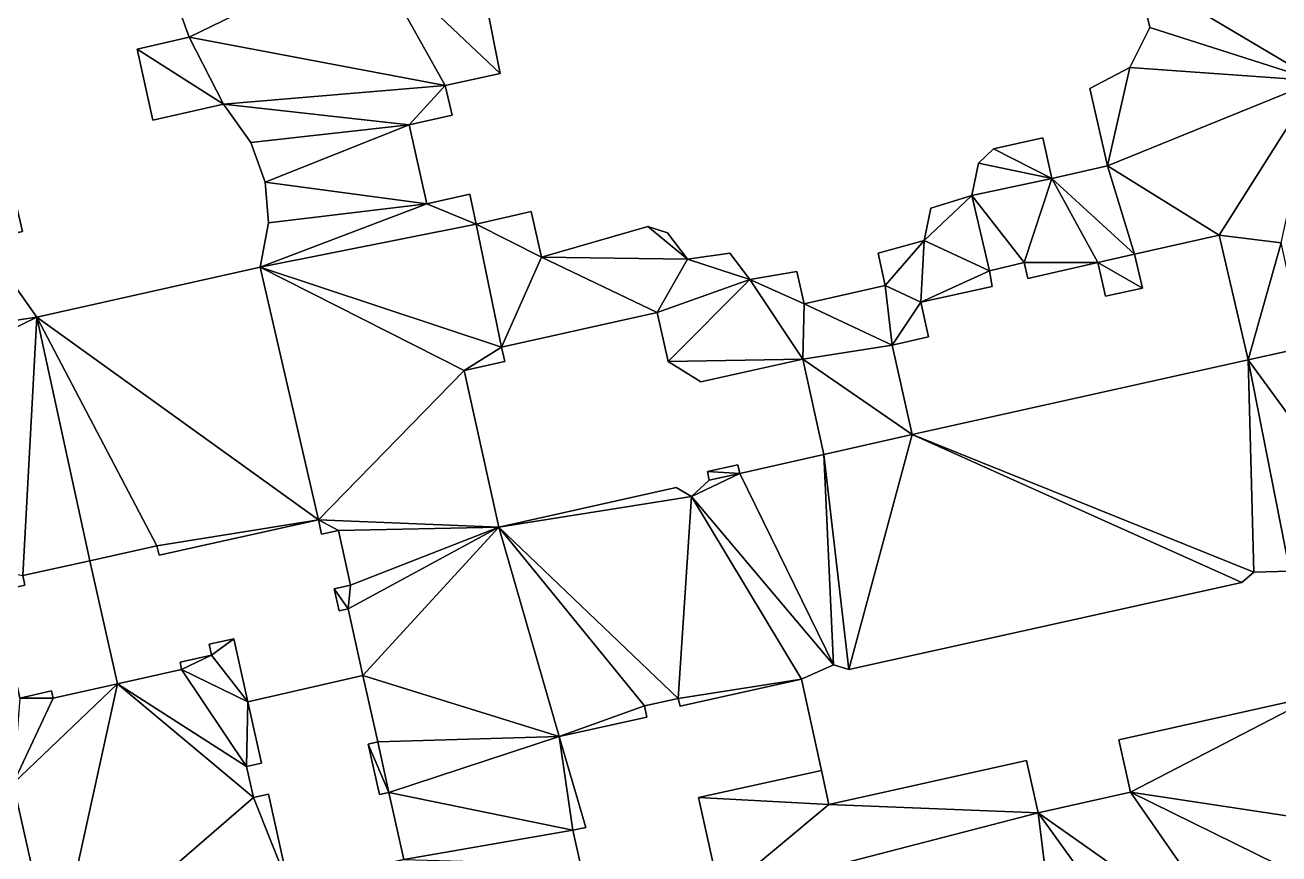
# Model space of a CAD drawing. Header units: metres. Extents: x -294 to 341, y -206 to 204.
# Drawn here: x 54.9 to 171, y -64 to 12.7 of the extents above; entities that cross this region are included whole.
import ezdxf

# ---------------------------------------------------------------- set-up
doc = ezdxf.new("R2010")
doc.units = ezdxf.units.M

msp = doc.modelspace()

# ---------------------------------------------------------------- linework, layer by layer
at = {"layer": '363100012079617'}
for points in [[(77.11, -1.81, 8.1), (75.81, 1.84, 8.1), (73.28, 5.39, 8.1), (66.72, 3.91, 8.1), (65.27, 10.5, 8.1), (70.08, 11.59, 8.1), (68.68, 15.56, 8.1), (66.18, 18.95, 8.1), (45.46, 14.3, 8.1), (45.06, 13.06, 8.1), (44.82, 7.49, 8.1), (47, 1.63, 8.1), (48.84, -0.74, 8.1), (53.12, 0.21, 8.1), (54.66, -6.39, 8.1), (52.15, -6.95, 8.1), (53.56, -10.86, 8.1), (55.99, -14.31, 8.1), (76.66, -9.69, 8.1), (77.43, -5.58, 8.1), (77.11, -1.81, 8.1)], [(65.27, 10.5, 0), (66.72, 3.91, 0), (73.28, 5.39, 0), (75.81, 1.84, 0), (77.11, -1.81, 0), (77.43, -5.58, 0), (76.66, -9.69, 0), (55.99, -14.31, 0), (53.56, -10.86, 0), (52.15, -6.95, 0), (54.66, -6.39, 0), (53.12, 0.21, 0), (48.84, -0.74, 0), (47, 1.63, 0), (44.82, 7.49, 0), (45.06, 13.06, 0), (45.46, 14.3, 0), (66.18, 18.95, 0), (68.68, 15.56, 0), (70.08, 11.59, 0), (65.27, 10.5, 0)], [(68.68, 15.56, 0), (68.68, 15.56, 8.1), (70.08, 11.59, 8.1), (70.08, 11.59, 0), (68.68, 15.56, 0)], [(70.08, 11.59, 0), (70.08, 11.59, 8.1), (65.27, 10.5, 8.1), (65.27, 10.5, 0), (70.08, 11.59, 0)], [(65.27, 10.5, 0), (65.27, 10.5, 8.1), (66.72, 3.91, 8.1), (66.72, 3.91, 0), (65.27, 10.5, 0)], [(66.72, 3.91, 0), (66.72, 3.91, 8.1), (73.28, 5.39, 8.1), (73.28, 5.39, 0), (66.72, 3.91, 0)], [(73.28, 5.39, 0), (73.28, 5.39, 8.1), (75.81, 1.84, 8.1), (75.81, 1.84, 0), (73.28, 5.39, 0)], [(75.81, 1.84, 0), (75.81, 1.84, 8.1), (77.11, -1.81, 8.1), (77.11, -1.81, 0), (75.81, 1.84, 0)], [(77.11, -1.81, 0), (77.11, -1.81, 8.1), (77.43, -5.58, 8.1), (77.43, -5.58, 0), (77.11, -1.81, 0)], [(77.43, -5.58, 0), (77.43, -5.58, 8.1), (76.66, -9.69, 8.1), (76.66, -9.69, 0), (77.43, -5.58, 0)], [(76.66, -9.69, 0), (76.66, -9.69, 8.1), (55.99, -14.31, 8.1), (55.99, -14.31, 0), (76.66, -9.69, 0)], [(55.99, -14.31, 0), (55.99, -14.31, 8.1), (53.56, -10.86, 8.1), (53.56, -10.86, 0), (55.99, -14.31, 0)]]:
    msp.add_polyline3d(points, dxfattribs=at)
at = {"layer": '363100012079930'}
for points in [[(88.58, -58.31, 11.41), (87.7, -58.51, 11.41), (86.66, -53.83, 11.41), (87.54, -53.63, 11.41), (86.18, -47.48, 11.41), (75.52, -49.92, 11.41), (76.79, -55.6, 11.41), (75.41, -55.91, 11.41), (76.05, -58.79, 11.41), (77.42, -58.48, 11.41), (79.32, -66.99, 11.41), (89.96, -64.53, 11.41), (88.58, -58.31, 11.41)], [(87.54, -53.63, 0), (86.66, -53.83, 0), (87.7, -58.51, 0), (88.58, -58.31, 0), (89.96, -64.53, 0), (79.32, -66.99, 0), (77.42, -58.48, 0), (76.05, -58.79, 0), (75.41, -55.91, 0), (76.79, -55.6, 0), (75.52, -49.92, 0), (86.18, -47.48, 0), (87.54, -53.63, 0)], [(86.18, -47.48, 0), (86.18, -47.48, 11.41), (87.54, -53.63, 11.41), (87.54, -53.63, 0), (86.18, -47.48, 0)], [(76.79, -55.6, 0), (76.79, -55.6, 11.41), (75.52, -49.92, 11.41), (75.52, -49.92, 0), (76.79, -55.6, 0)], [(87.54, -53.63, 0), (87.54, -53.63, 11.41), (86.66, -53.83, 11.41), (86.66, -53.83, 0), (87.54, -53.63, 0)], [(86.66, -53.83, 0), (86.66, -53.83, 11.41), (87.7, -58.51, 11.41), (87.7, -58.51, 0), (86.66, -53.83, 0)], [(75.41, -55.91, 0), (75.41, -55.91, 11.41), (76.79, -55.6, 11.41), (76.79, -55.6, 0), (75.41, -55.91, 0)], [(76.05, -58.79, 0), (76.05, -58.79, 11.41), (75.41, -55.91, 11.41), (75.41, -55.91, 0), (76.05, -58.79, 0)], [(77.42, -58.48, 0), (77.42, -58.48, 11.41), (76.05, -58.79, 11.41), (76.05, -58.79, 0), (77.42, -58.48, 0)], [(79.32, -66.99, 0), (79.32, -66.99, 11.41), (77.42, -58.48, 11.41), (77.42, -58.48, 0), (79.32, -66.99, 0)], [(87.7, -58.51, 0), (87.7, -58.51, 11.41), (88.58, -58.31, 11.41), (88.58, -58.31, 0), (87.7, -58.51, 0)], [(88.58, -58.31, 0), (88.58, -58.31, 11.41), (89.96, -64.53, 11.41), (89.96, -64.53, 0), (88.58, -58.31, 0)]]:
    msp.add_polyline3d(points, dxfattribs=at)
at = {"layer": '363100012086215'}
for points in [[(54.69, -38.24, 13), (54.88, -39.12, 13), (40.14, -42.42, 13), (40.93, -45.97, 13), (39.38, -46.43, 13), (40.53, -51.5, 13), (42.09, -51.15, 13), (42.6, -53.49, 13), (41.73, -53.69, 13), (43.12, -59.89, 13), (53.81, -57.49, 13), (51.92, -49.06, 13), (54.2, -48.55, 13), (54.42, -49.57, 13), (57.35, -48.91, 13), (57.5, -49.59, 13), (63.44, -48.26, 13), (60.9, -36.86, 13), (54.69, -38.24, 13)], [(60.9, -36.86, 0), (63.44, -48.26, 0), (57.5, -49.59, 0), (57.35, -48.91, 0), (54.42, -49.57, 0), (54.2, -48.55, 0), (51.92, -49.06, 0), (53.81, -57.49, 0), (43.12, -59.89, 0), (41.73, -53.69, 0), (42.6, -53.49, 0), (42.09, -51.15, 0), (40.53, -51.5, 0), (39.38, -46.43, 0), (40.93, -45.97, 0), (40.14, -42.42, 0), (54.88, -39.12, 0), (54.69, -38.24, 0), (60.9, -36.86, 0)], [(60.9, -36.86, 0), (54.69, -38.24, 0), (54.69, -38.24, 13), (60.9, -36.86, 13), (60.9, -36.86, 0)], [(60.9, -36.86, 12.99), (60.9, -36.86, 13), (63.44, -48.26, 13), (63.44, -48.26, 12.99), (60.9, -36.86, 12.99)], [(63.44, -48.26, 0), (63.44, -48.26, 13), (57.5, -49.59, 13), (57.5, -49.59, 0), (63.44, -48.26, 0)], [(57.35, -48.91, 0), (57.35, -48.91, 13), (54.42, -49.57, 13), (54.42, -49.57, 0), (57.35, -48.91, 0)], [(57.5, -49.59, 0), (57.5, -49.59, 13), (57.35, -48.91, 13), (57.35, -48.91, 0), (57.5, -49.59, 0)]]:
    msp.add_polyline3d(points, dxfattribs=at)
at = {"layer": '363100012102528'}
for points in [[(147.39, -9.25, 10.34), (144.18, -10.03, 10.34), (144.42, -11.49, 10.34), (137.82, -12.93, 10.34), (138.54, -16.14, 10.34), (135.18, -16.92, 10.34), (137.03, -25.17, 10.34), (168.12, -18.27, 10.34), (165.45, -6.74, 10.34), (157.6, -8.49, 10.34), (158.34, -11.64, 10.34), (154.93, -12.37, 10.34), (154.21, -9.25, 10.34), (147.73, -10.74, 10.34), (147.39, -9.25, 10.34)], [(154.93, -12.37, 0), (158.34, -11.64, 0), (157.6, -8.49, 0), (165.45, -6.74, 0), (168.12, -18.27, 0), (137.03, -25.17, 0), (135.18, -16.92, 0), (138.54, -16.14, 0), (137.82, -12.93, 0), (144.42, -11.49, 0), (144.18, -10.03, 0), (147.39, -9.25, 0), (147.73, -10.74, 0), (154.21, -9.25, 0), (154.93, -12.37, 0)], [(157.6, -8.49, 0), (157.6, -8.49, 10.34), (165.45, -6.74, 10.34), (165.45, -6.74, 0), (157.6, -8.49, 0)], [(165.45, -6.74, 0), (165.45, -6.74, 10.34), (168.12, -18.27, 10.34), (168.12, -18.27, 0), (165.45, -6.74, 0)], [(144.18, -10.03, 0), (144.18, -10.03, 10.34), (147.39, -9.25, 10.34), (147.39, -9.25, 0), (144.18, -10.03, 0)], [(147.39, -9.25, 0), (147.39, -9.25, 10.34), (147.73, -10.74, 10.34), (147.73, -10.74, 0), (147.39, -9.25, 0)], [(147.73, -10.74, 0), (147.73, -10.74, 10.34), (154.21, -9.25, 10.34), (154.21, -9.25, 0), (147.73, -10.74, 0)], [(154.21, -9.25, 0), (154.21, -9.25, 10.34), (154.93, -12.37, 10.34), (154.93, -12.37, 0), (154.21, -9.25, 0)], [(158.34, -11.64, 0), (158.34, -11.64, 10.34), (157.6, -8.49, 10.34), (157.6, -8.49, 0), (158.34, -11.64, 0)], [(144.42, -11.49, 0), (144.42, -11.49, 10.34), (144.18, -10.03, 10.34), (144.18, -10.03, 0), (144.42, -11.49, 0)], [(137.82, -12.93, 0), (137.82, -12.93, 10.34), (144.42, -11.49, 10.34), (144.42, -11.49, 0), (137.82, -12.93, 0)], [(154.93, -12.37, 0), (154.93, -12.37, 10.34), (158.34, -11.64, 10.34), (158.34, -11.64, 0), (154.93, -12.37, 0)], [(138.54, -16.14, 0), (138.54, -16.14, 10.34), (137.82, -12.93, 10.34), (137.82, -12.93, 0), (138.54, -16.14, 0)], [(135.18, -16.92, 0), (135.18, -16.92, 10.34), (138.54, -16.14, 10.34), (138.54, -16.14, 0), (135.18, -16.92, 0)], [(137.03, -25.17, 0), (137.03, -25.17, 10.34), (135.18, -16.92, 10.34), (135.18, -16.92, 0), (137.03, -25.17, 0)], [(168.12, -18.27, 0), (168.12, -18.27, 10.34), (137.03, -25.17, 10.34), (137.03, -25.17, 0), (168.12, -18.27, 0)]]:
    msp.add_polyline3d(points, dxfattribs=at)
at = {"layer": '363100012107394'}
for points in [[(75.52, -49.92, 12.99), (86.18, -47.48, 12.99), (84.81, -41.33, 12.99), (83.96, -41.51, 12.99), (83.5, -39.46, 12.99), (85.03, -39.13, 12.99), (83.9, -34.05, 12.99), (82.35, -34.39, 12.99), (82.06, -33.07, 12.99), (67.32, -36.35, 12.99), (67.1, -35.48, 12.99), (60.9, -36.86, 12.99), (63.44, -48.26, 12.99), (69.39, -46.94, 12.99), (69.24, -46.26, 12.99), (72.17, -45.61, 12.99), (71.94, -44.59, 12.99), (74.22, -44.09, 12.99), (75.52, -49.92, 12.99)], [(86.18, -47.48, 0), (75.52, -49.92, 0), (74.22, -44.09, 0), (71.94, -44.59, 0), (72.17, -45.61, 0), (69.24, -46.26, 0), (69.39, -46.94, 0), (63.44, -48.26, 0), (60.9, -36.86, 0), (67.1, -35.48, 0), (67.32, -36.35, 0), (82.06, -33.07, 0), (82.35, -34.39, 0), (83.9, -34.05, 0), (85.03, -39.13, 0), (83.5, -39.46, 0), (83.96, -41.51, 0), (84.81, -41.33, 0), (86.18, -47.48, 0)], [(67.32, -36.35, 0), (67.32, -36.35, 12.99), (82.06, -33.07, 12.99), (82.06, -33.07, 0), (67.32, -36.35, 0)], [(82.06, -33.07, 0), (82.06, -33.07, 12.99), (82.35, -34.39, 12.99), (82.35, -34.39, 0), (82.06, -33.07, 0)], [(82.35, -34.39, 0), (82.35, -34.39, 12.99), (83.9, -34.05, 12.99), (83.9, -34.05, 0), (82.35, -34.39, 0)], [(83.9, -34.05, 0), (83.9, -34.05, 12.99), (85.03, -39.13, 12.99), (85.03, -39.13, 0), (83.9, -34.05, 0)], [(60.9, -36.86, 0), (60.9, -36.86, 12.99), (67.1, -35.48, 12.99), (67.1, -35.48, 0), (60.9, -36.86, 0)], [(67.1, -35.48, 0), (67.1, -35.48, 12.99), (67.32, -36.35, 12.99), (67.32, -36.35, 0), (67.1, -35.48, 0)], [(85.03, -39.13, 0), (85.03, -39.13, 12.99), (83.5, -39.46, 12.99), (83.5, -39.46, 0), (85.03, -39.13, 0)], [(83.5, -39.46, 0), (83.5, -39.46, 12.99), (83.96, -41.51, 12.99), (83.96, -41.51, 0), (83.5, -39.46, 0)], [(83.96, -41.51, 0), (83.96, -41.51, 12.99), (84.81, -41.33, 12.99), (84.81, -41.33, 0), (83.96, -41.51, 0)], [(84.81, -41.33, 12.99), (86.18, -47.48, 12.99), (86.18, -47.48, 0), (84.81, -41.33, 0), (84.81, -41.33, 12.99)], [(74.22, -44.09, 0), (74.22, -44.09, 12.99), (71.94, -44.59, 12.99), (71.94, -44.59, 0), (74.22, -44.09, 0)], [(75.52, -49.92, 0), (75.52, -49.92, 12.99), (74.22, -44.09, 12.99), (74.22, -44.09, 0), (75.52, -49.92, 0)], [(71.94, -44.59, 0), (71.94, -44.59, 12.99), (72.17, -45.61, 12.99), (72.17, -45.61, 0), (71.94, -44.59, 0)], [(72.17, -45.61, 0), (72.17, -45.61, 12.99), (69.24, -46.26, 12.99), (69.24, -46.26, 0), (72.17, -45.61, 0)], [(69.24, -46.26, 0), (69.24, -46.26, 12.99), (69.39, -46.94, 12.99), (69.39, -46.94, 0), (69.24, -46.26, 0)], [(69.39, -46.94, 0), (69.39, -46.94, 12.99), (63.44, -48.26, 12.99), (63.44, -48.26, 0), (69.39, -46.94, 0)], [(86.18, -47.48, 11.41), (86.18, -47.48, 12.99), (75.52, -49.92, 12.99), (75.52, -49.92, 11.41), (86.18, -47.48, 11.41)]]:
    msp.add_polyline3d(points, dxfattribs=at)
at = {"layer": '363100012110237'}
for points in [[(106.19, -67.54, 14.81), (106.85, -70.53, 14.81), (119.25, -67.82, 14.81), (117.24, -58.79, 14.81), (128.63, -56.27, 14.81), (126.77, -47.84, 14.81), (115.53, -50.33, 14.81), (115.37, -49.61, 14.81), (112.24, -50.3, 14.81), (112.47, -51.33, 14.81), (104.35, -53.13, 14.81), (106.8, -61.54, 14.81), (105.62, -61.8, 14.81), (106.33, -64.98, 14.81), (107.44, -64.74, 14.81), (107.97, -67.15, 14.81), (106.19, -67.54, 14.81)], [(105.62, -61.8, 0), (106.8, -61.54, 0), (104.35, -53.13, 0), (112.47, -51.33, 0), (112.24, -50.3, 0), (115.37, -49.61, 0), (115.53, -50.33, 0), (126.77, -47.84, 0), (128.63, -56.27, 0), (117.24, -58.79, 0), (119.25, -67.82, 0), (106.85, -70.53, 0), (106.19, -67.54, 0), (107.97, -67.15, 0), (107.44, -64.74, 0), (106.33, -64.98, 0), (105.62, -61.8, 0)], [(126.77, -47.84, 0), (115.53, -50.33, 0), (115.53, -50.33, 14.81), (126.77, -47.84, 14.81), (126.77, -47.84, 0)], [(126.77, -47.84, 12.82), (126.77, -47.84, 14.81), (128.63, -56.27, 14.81), (128.63, -56.27, 12.82), (126.77, -47.84, 12.82)], [(112.24, -50.3, 0), (112.24, -50.3, 14.81), (115.37, -49.61, 14.81), (115.37, -49.61, 0), (112.24, -50.3, 0)], [(115.37, -49.61, 0), (115.37, -49.61, 14.81), (115.53, -50.33, 14.81), (115.53, -50.33, 0), (115.37, -49.61, 0)], [(112.47, -51.33, 0), (112.47, -51.33, 14.81), (112.24, -50.3, 14.81), (112.24, -50.3, 0), (112.47, -51.33, 0)], [(104.35, -53.13, 0), (104.35, -53.13, 14.81), (112.47, -51.33, 14.81), (112.47, -51.33, 0), (104.35, -53.13, 0)], [(106.8, -61.54, 0), (106.8, -61.54, 14.81), (104.35, -53.13, 14.81), (104.35, -53.13, 0), (106.8, -61.54, 0)], [(128.63, -56.27, 14.81), (117.24, -58.79, 14.81), (117.24, -58.79, 0), (128.63, -56.27, 0), (128.63, -56.27, 14.81)], [(119.25, -67.82, 0), (117.24, -58.79, 0), (117.24, -58.79, 14.81), (119.25, -67.82, 14.81), (119.25, -67.82, 0)], [(105.62, -61.8, 0), (105.62, -61.8, 14.81), (106.8, -61.54, 14.81), (106.8, -61.54, 0), (105.62, -61.8, 0)], [(106.33, -64.98, 0), (106.33, -64.98, 14.81), (105.62, -61.8, 14.81), (105.62, -61.8, 0), (106.33, -64.98, 0)]]:
    msp.add_polyline3d(points, dxfattribs=at)
at = {"layer": '363100012120691'}
for points in [[(46.97, -77.1, 11.38), (57.66, -74.7, 11.38), (53.81, -57.49, 11.38), (43.12, -59.89, 11.38), (46.97, -77.1, 11.38)], [(46.97, -77.1, 0), (43.12, -59.89, 0), (53.81, -57.49, 0), (57.66, -74.7, 0), (46.97, -77.1, 0)], [(53.81, -57.49, 11.38), (57.66, -74.7, 11.38), (57.66, -74.7, 0), (53.81, -57.49, 0), (53.81, -57.49, 11.38)]]:
    msp.add_polyline3d(points, dxfattribs=at)
at = {"layer": '363100012132769'}
for points in [[(99, -17.08, 6.99), (99.3, -18.42, 6.99), (95.54, -19.26, 6.99), (98.76, -33.75, 6.99), (115.16, -30.09, 6.99), (116.6, -30.92, 6.99), (118.24, -29.4, 6.99), (118.06, -28.6, 6.99), (120.87, -27.98, 6.99), (121.05, -28.78, 6.99), (128.85, -27.03, 6.99), (126.89, -18.19, 6.99), (117.45, -20.3, 6.99), (114.43, -18.41, 6.99), (113.42, -13.87, 6.99), (99, -17.08, 6.99)], [(99, -17.08, 0), (113.42, -13.87, 0), (114.43, -18.41, 0), (117.45, -20.3, 0), (126.89, -18.19, 0), (128.85, -27.03, 0), (121.05, -28.78, 0), (120.87, -27.98, 0), (118.06, -28.6, 0), (118.24, -29.4, 0), (116.6, -30.92, 0), (115.16, -30.09, 0), (98.76, -33.75, 0), (95.54, -19.26, 0), (99.3, -18.42, 0), (99, -17.08, 0)], [(99, -17.08, 0), (99, -17.08, 6.99), (113.42, -13.87, 6.99), (113.42, -13.87, 0), (99, -17.08, 0)], [(113.42, -13.87, 0), (113.42, -13.87, 6.99), (114.43, -18.41, 6.99), (114.43, -18.41, 0), (113.42, -13.87, 0)], [(99.3, -18.42, 0), (99.3, -18.42, 6.99), (99, -17.08, 6.99), (99, -17.08, 0), (99.3, -18.42, 0)], [(95.54, -19.26, 0), (95.54, -19.26, 6.99), (99.3, -18.42, 6.99), (99.3, -18.42, 0), (95.54, -19.26, 0)], [(114.43, -18.41, 0), (114.43, -18.41, 6.99), (117.45, -20.3, 6.99), (117.45, -20.3, 0), (114.43, -18.41, 0)], [(117.45, -20.3, 0), (117.45, -20.3, 6.99), (126.89, -18.19, 6.99), (126.89, -18.19, 0), (117.45, -20.3, 0)], [(126.89, -18.19, 0), (126.89, -18.19, 6.99), (128.85, -27.03, 6.99), (128.85, -27.03, 0), (126.89, -18.19, 0)], [(98.76, -33.75, 0), (98.76, -33.75, 6.99), (95.54, -19.26, 6.99), (95.54, -19.26, 0), (98.76, -33.75, 0)], [(128.85, -27.03, 0), (128.85, -27.03, 6.99), (121.05, -28.78, 6.99), (121.05, -28.78, 0), (128.85, -27.03, 0)], [(120.87, -27.98, 0), (120.87, -27.98, 6.99), (118.06, -28.6, 6.99), (118.06, -28.6, 0), (120.87, -27.98, 0)], [(118.06, -28.6, 0), (118.06, -28.6, 6.99), (118.24, -29.4, 6.99), (118.24, -29.4, 0), (118.06, -28.6, 0)], [(121.05, -28.78, 0), (121.05, -28.78, 6.99), (120.87, -27.98, 6.99), (120.87, -27.98, 0), (121.05, -28.78, 0)], [(115.16, -30.09, 0), (115.16, -30.09, 6.99), (98.76, -33.75, 6.99), (98.76, -33.75, 0), (115.16, -30.09, 0)], [(116.6, -30.92, 0), (116.6, -30.92, 6.99), (115.16, -30.09, 6.99), (115.16, -30.09, 0), (116.6, -30.92, 0)], [(118.24, -29.4, 0), (118.24, -29.4, 6.99), (116.6, -30.92, 6.99), (116.6, -30.92, 0), (118.24, -29.4, 0)]]:
    msp.add_polyline3d(points, dxfattribs=at)
at = {"layer": '363100012136492'}
for points in [[(133.86, -8.4, 0), (134.53, -11.39, 0), (127.02, -13.07, 0), (126.35, -10.09, 0), (121.99, -10.84, 0), (120.15, -8.4, 0), (116.22, -8.95, 0), (114.37, -6.51, 0), (112.56, -5.92, 0), (102.7, -8.75, 0), (101.76, -4.54, 0), (96.66, -5.72, 0), (96.07, -2.94, 0), (92.08, -3.84, 0), (90.44, 3.48, 0), (94.43, 4.37, 0), (93.78, 7.14, 0), (98.89, 8.25, 0), (96.29, 21.28, 0)], [(96.29, 21.28, 14.58), (98.89, 8.25, 14.58), (93.78, 7.14, 14.58), (94.43, 4.37, 14.58), (90.44, 3.48, 14.58), (92.08, -3.84, 14.58), (96.07, -2.94, 14.58), (96.66, -5.72, 14.58), (101.76, -4.54, 14.58), (102.7, -8.75, 14.58), (112.56, -5.92, 14.58), (114.37, -6.51, 14.58), (116.22, -8.95, 14.58), (120.15, -8.4, 14.58), (121.99, -10.84, 14.58), (126.35, -10.09, 14.58), (127.02, -13.07, 14.58), (134.53, -11.39, 14.58), (133.86, -8.4, 14.58), (138.12, -7.22, 14.58), (138.74, -4.23, 14.58), (142.54, -3.05, 14.58), (143.16, -0.05, 14.58), (144.55, 1.26, 14.58), (149.11, 2.28, 14.58), (149.95, -1.47, 14.58), (155.09, -0.32, 14.58), (153.48, 6.86, 14.58), (157.18, 8.8, 14.58), (159.03, 12.5, 14.58), (157.88, 17.42, 14.58)], [(98.89, 8.25, 0), (98.89, 8.25, 14.58), (96.29, 21.28, 14.58), (96.29, 21.28, 0), (98.89, 8.25, 0)], [(157.88, 17.42, 0), (159.03, 12.5, 0), (157.18, 8.8, 0), (153.48, 6.86, 0), (155.09, -0.32, 0), (149.95, -1.47, 0), (149.11, 2.28, 0), (144.55, 1.26, 0), (143.16, -0.05, 0), (142.54, -3.05, 0), (138.74, -4.23, 0), (138.12, -7.22, 0), (133.86, -8.4, 0)], [(157.88, 17.42, 0), (157.88, 17.42, 14.58), (159.03, 12.5, 14.58), (159.03, 12.5, 0), (157.88, 17.42, 0)], [(159.03, 12.5, 0), (159.03, 12.5, 14.58), (157.18, 8.8, 14.58), (157.18, 8.8, 0), (159.03, 12.5, 0)], [(93.78, 7.14, 0), (93.78, 7.14, 14.58), (98.89, 8.25, 14.58), (98.89, 8.25, 0), (93.78, 7.14, 0)], [(157.18, 8.8, 0), (157.18, 8.8, 14.58), (153.48, 6.86, 14.58), (153.48, 6.86, 0), (157.18, 8.8, 0)], [(94.43, 4.37, 0), (94.43, 4.37, 14.58), (93.78, 7.14, 14.58), (93.78, 7.14, 0), (94.43, 4.37, 0)], [(153.48, 6.86, 0), (153.48, 6.86, 14.58), (155.09, -0.32, 14.58), (155.09, -0.32, 0), (153.48, 6.86, 0)], [(90.44, 3.48, 0), (90.44, 3.48, 14.58), (94.43, 4.37, 14.58), (94.43, 4.37, 0), (90.44, 3.48, 0)], [(92.08, -3.84, 0), (92.08, -3.84, 14.58), (90.44, 3.48, 14.58), (90.44, 3.48, 0), (92.08, -3.84, 0)], [(144.55, 1.26, 0), (144.55, 1.26, 14.58), (143.16, -0.05, 14.58), (143.16, -0.05, 0), (144.55, 1.26, 0)], [(149.11, 2.28, 0), (149.11, 2.28, 14.58), (144.55, 1.26, 14.58), (144.55, 1.26, 0), (149.11, 2.28, 0)], [(149.95, -1.47, 0), (149.95, -1.47, 14.58), (149.11, 2.28, 14.58), (149.11, 2.28, 0), (149.95, -1.47, 0)], [(143.16, -0.05, 0), (143.16, -0.05, 14.58), (142.54, -3.05, 14.58), (142.54, -3.05, 0), (143.16, -0.05, 0)], [(155.09, -0.32, 0), (155.09, -0.32, 14.58), (149.95, -1.47, 14.58), (149.95, -1.47, 0), (155.09, -0.32, 0)], [(96.07, -2.94, 0), (96.07, -2.94, 14.58), (92.08, -3.84, 14.58), (92.08, -3.84, 0), (96.07, -2.94, 0)], [(96.66, -5.72, 0), (96.66, -5.72, 14.58), (96.07, -2.94, 14.58), (96.07, -2.94, 0), (96.66, -5.72, 0)], [(142.54, -3.05, 0), (142.54, -3.05, 14.58), (138.74, -4.23, 14.58), (138.74, -4.23, 0), (142.54, -3.05, 0)], [(101.76, -4.54, 0), (101.76, -4.54, 14.58), (96.66, -5.72, 14.58), (96.66, -5.72, 0), (101.76, -4.54, 0)], [(102.7, -8.75, 0), (102.7, -8.75, 14.58), (101.76, -4.54, 14.58), (101.76, -4.54, 0), (102.7, -8.75, 0)], [(138.74, -4.23, 0), (138.74, -4.23, 14.58), (138.12, -7.22, 14.58), (138.12, -7.22, 0), (138.74, -4.23, 0)], [(112.56, -5.92, 0), (112.56, -5.92, 14.58), (102.7, -8.75, 14.58), (102.7, -8.75, 0), (112.56, -5.92, 0)], [(114.37, -6.51, 0), (114.37, -6.51, 14.58), (112.56, -5.92, 14.58), (112.56, -5.92, 0), (114.37, -6.51, 0)], [(116.22, -8.95, 0), (116.22, -8.95, 14.58), (114.37, -6.51, 14.58), (114.37, -6.51, 0), (116.22, -8.95, 0)], [(138.12, -7.22, 0), (138.12, -7.22, 14.58), (133.86, -8.4, 14.58), (133.86, -8.4, 0), (138.12, -7.22, 0)], [(120.15, -8.4, 0), (120.15, -8.4, 14.58), (116.22, -8.95, 14.58), (116.22, -8.95, 0), (120.15, -8.4, 0)], [(121.99, -10.84, 0), (121.99, -10.84, 14.58), (120.15, -8.4, 14.58), (120.15, -8.4, 0), (121.99, -10.84, 0)], [(133.86, -8.4, 0), (133.86, -8.4, 14.58), (134.53, -11.39, 14.58), (134.53, -11.39, 0), (133.86, -8.4, 0)], [(126.35, -10.09, 0), (126.35, -10.09, 14.58), (121.99, -10.84, 14.58), (121.99, -10.84, 0), (126.35, -10.09, 0)], [(127.02, -13.07, 0), (127.02, -13.07, 14.58), (126.35, -10.09, 14.58), (126.35, -10.09, 0), (127.02, -13.07, 0)], [(134.53, -11.39, 0), (134.53, -11.39, 14.58), (127.02, -13.07, 14.58), (127.02, -13.07, 0), (134.53, -11.39, 0)]]:
    msp.add_polyline3d(points, dxfattribs=at)
at = {"layer": '363100012166105'}
for points in [[(168.65, -37.91, 12.82), (167.53, -38.87, 12.82), (131.16, -46.92, 12.82), (129.74, -46.51, 12.82), (126.77, -47.84, 12.82), (128.63, -56.27, 12.82), (129.31, -59.42, 12.82), (147.6, -55.34, 12.82), (148.68, -60.19, 12.82), (157.22, -58.28, 12.82), (156.14, -53.44, 12.82), (174.5, -49.35, 12.82), (174.13, -47.61, 12.82), (171.98, -37.84, 12.82), (168.65, -37.91, 12.82)], [(174.5, -49.35, 0), (156.14, -53.44, 0), (157.22, -58.28, 0), (148.68, -60.19, 0), (147.6, -55.34, 0), (129.31, -59.42, 0), (128.63, -56.27, 0), (126.77, -47.84, 0), (129.74, -46.51, 0), (131.16, -46.92, 0), (167.53, -38.87, 0), (168.65, -37.91, 0), (171.98, -37.84, 0), (174.13, -47.61, 0), (174.5, -49.35, 0)], [(167.53, -38.87, 0), (167.53, -38.87, 12.82), (168.65, -37.91, 12.82), (168.65, -37.91, 0), (167.53, -38.87, 0)], [(168.65, -37.91, 0), (168.65, -37.91, 12.82), (171.98, -37.84, 12.82), (171.98, -37.84, 0), (168.65, -37.91, 0)], [(131.16, -46.92, 0), (131.16, -46.92, 12.82), (167.53, -38.87, 12.82), (167.53, -38.87, 0), (131.16, -46.92, 0)], [(126.77, -47.84, 0), (126.77, -47.84, 12.82), (129.74, -46.51, 12.82), (129.74, -46.51, 0), (126.77, -47.84, 0)], [(129.74, -46.51, 0), (129.74, -46.51, 12.82), (131.16, -46.92, 12.82), (131.16, -46.92, 0), (129.74, -46.51, 0)], [(174.5, -49.35, 0), (174.5, -49.35, 12.82), (156.14, -53.44, 12.82), (156.14, -53.44, 0), (174.5, -49.35, 0)], [(156.14, -53.44, 0), (156.14, -53.44, 12.82), (157.22, -58.28, 12.82), (157.22, -58.28, 0), (156.14, -53.44, 0)], [(147.6, -55.34, 0), (147.6, -55.34, 12.82), (129.31, -59.42, 12.82), (129.31, -59.42, 0), (147.6, -55.34, 0)], [(148.68, -60.19, 0), (148.68, -60.19, 12.82), (147.6, -55.34, 12.82), (147.6, -55.34, 0), (148.68, -60.19, 0)], [(129.31, -59.42, 0), (129.31, -59.42, 12.82), (128.63, -56.27, 12.82), (128.63, -56.27, 0), (129.31, -59.42, 0)], [(157.22, -58.28, 0), (157.22, -58.28, 12.82), (148.68, -60.19, 12.82), (148.68, -60.19, 0), (157.22, -58.28, 0)]]:
    msp.add_polyline3d(points, dxfattribs=at)
at = {"layer": 'GROUND'}
for points in [[(174.48, 7.57, 0), (170.08, 27.69, 0), (157.88, 17.42, 0), (174.48, 7.57, 0)], [(98.89, 8.25, 0), (96.29, 21.28, 0), (86.75, 19.71, 0), (98.89, 8.25, 0)], [(68.68, 15.56, 0), (70.08, 11.59, 0), (86.75, 19.71, 0), (68.68, 15.56, 0)], [(70.08, 11.59, 0), (93.78, 7.14, 0), (86.75, 19.71, 0), (70.08, 11.59, 0)], [(93.78, 7.14, 0), (98.89, 8.25, 0), (86.75, 19.71, 0), (93.78, 7.14, 0)], [(159.03, 12.5, 0), (174.48, 7.57, 0), (157.88, 17.42, 0), (159.03, 12.5, 0)], [(157.18, 8.8, 0), (174.48, 7.57, 0), (159.03, 12.5, 0), (157.18, 8.8, 0)], [(73.28, 5.39, 0), (70.08, 11.59, 0), (65.27, 10.5, 0), (73.28, 5.39, 0)], [(65.27, 10.5, 0), (66.72, 3.91, 0), (73.28, 5.39, 0), (65.27, 10.5, 0)], [(73.28, 5.39, 0), (93.78, 7.14, 0), (70.08, 11.59, 0), (73.28, 5.39, 0)], [(155.09, -0.32, 0), (157.18, 8.8, 0), (153.48, 6.86, 0), (155.09, -0.32, 0)], [(174.48, 7.57, 0), (157.18, 8.8, 0), (155.09, -0.32, 0), (174.48, 7.57, 0)], [(73.28, 5.39, 0), (90.44, 3.48, 0), (93.78, 7.14, 0), (73.28, 5.39, 0)], [(90.44, 3.48, 0), (94.43, 4.37, 0), (93.78, 7.14, 0), (90.44, 3.48, 0)], [(165.45, -6.74, 0), (174.48, 7.57, 0), (155.09, -0.32, 0), (165.45, -6.74, 0)], [(165.45, -6.74, 0), (171.17, -7.44, 0), (174.48, 7.57, 0), (165.45, -6.74, 0)], [(75.81, 1.84, 0), (90.44, 3.48, 0), (73.28, 5.39, 0), (75.81, 1.84, 0)], [(75.81, 1.84, 0), (77.11, -1.81, 0), (90.44, 3.48, 0), (75.81, 1.84, 0)], [(90.44, 3.48, 0), (77.11, -1.81, 0), (92.08, -3.84, 0), (90.44, 3.48, 0)], [(143.16, -0.05, 0), (149.95, -1.47, 0), (144.55, 1.26, 0), (143.16, -0.05, 0)], [(149.95, -1.47, 0), (149.11, 2.28, 0), (144.55, 1.26, 0), (149.95, -1.47, 0)], [(149.95, -1.47, 0), (143.16, -0.05, 0), (142.54, -3.05, 0), (149.95, -1.47, 0)], [(155.09, -0.32, 0), (149.95, -1.47, 0), (157.6, -8.49, 0), (155.09, -0.32, 0)], [(165.45, -6.74, 0), (155.09, -0.32, 0), (157.6, -8.49, 0), (165.45, -6.74, 0)], [(77.11, -1.81, 0), (77.43, -5.58, 0), (92.08, -3.84, 0), (77.11, -1.81, 0)], [(142.54, -3.05, 0), (147.39, -9.25, 0), (149.95, -1.47, 0), (142.54, -3.05, 0)], [(147.39, -9.25, 0), (154.21, -9.25, 0), (149.95, -1.47, 0), (147.39, -9.25, 0)], [(154.21, -9.25, 0), (157.6, -8.49, 0), (149.95, -1.47, 0), (154.21, -9.25, 0)], [(96.07, -2.94, 0), (92.08, -3.84, 0), (96.66, -5.72, 0), (96.07, -2.94, 0)], [(144.18, -10.03, 0), (142.54, -3.05, 0), (138.12, -7.22, 0), (144.18, -10.03, 0)], [(138.12, -7.22, 0), (142.54, -3.05, 0), (138.74, -4.23, 0), (138.12, -7.22, 0)], [(142.54, -3.05, 0), (144.18, -10.03, 0), (147.39, -9.25, 0), (142.54, -3.05, 0)], [(76.66, -9.69, 0), (96.66, -5.72, 0), (92.08, -3.84, 0), (76.66, -9.69, 0)], [(76.66, -9.69, 0), (92.08, -3.84, 0), (77.43, -5.58, 0), (76.66, -9.69, 0)], [(96.66, -5.72, 0), (102.7, -8.75, 0), (101.76, -4.54, 0), (96.66, -5.72, 0)], [(96.66, -5.72, 0), (76.66, -9.69, 0), (99, -17.08, 0), (96.66, -5.72, 0)], [(102.7, -8.75, 0), (96.66, -5.72, 0), (99, -17.08, 0), (102.7, -8.75, 0)], [(112.56, -5.92, 0), (102.7, -8.75, 0), (116.22, -8.95, 0), (112.56, -5.92, 0)], [(114.37, -6.51, 0), (112.56, -5.92, 0), (116.22, -8.95, 0), (114.37, -6.51, 0)], [(165.45, -6.74, 0), (168.12, -18.27, 0), (171.17, -7.44, 0), (165.45, -6.74, 0)], [(134.53, -11.39, 0), (138.12, -7.22, 0), (133.86, -8.4, 0), (134.53, -11.39, 0)], [(137.82, -12.93, 0), (138.12, -7.22, 0), (134.53, -11.39, 0), (137.82, -12.93, 0)], [(138.12, -7.22, 0), (137.82, -12.93, 0), (144.18, -10.03, 0), (138.12, -7.22, 0)], [(171.17, -7.44, 0), (168.12, -18.27, 0), (173.32, -17.12, 0), (171.17, -7.44, 0)], [(99, -17.08, 0), (113.42, -13.87, 0), (102.7, -8.75, 0), (99, -17.08, 0)], [(116.22, -8.95, 0), (102.7, -8.75, 0), (113.42, -13.87, 0), (116.22, -8.95, 0)], [(121.99, -10.84, 0), (116.22, -8.95, 0), (113.42, -13.87, 0), (121.99, -10.84, 0)], [(116.22, -8.95, 0), (121.99, -10.84, 0), (120.15, -8.4, 0), (116.22, -8.95, 0)], [(154.21, -9.25, 0), (147.39, -9.25, 0), (147.73, -10.74, 0), (154.21, -9.25, 0)], [(157.6, -8.49, 0), (154.21, -9.25, 0), (158.34, -11.64, 0), (157.6, -8.49, 0)], [(158.34, -11.64, 0), (154.21, -9.25, 0), (154.93, -12.37, 0), (158.34, -11.64, 0)], [(55.99, -14.31, 0), (82.06, -33.07, 0), (76.66, -9.69, 0), (55.99, -14.31, 0)], [(95.54, -19.26, 0), (76.66, -9.69, 0), (82.06, -33.07, 0), (95.54, -19.26, 0)], [(99, -17.08, 0), (76.66, -9.69, 0), (95.54, -19.26, 0), (99, -17.08, 0)], [(126.35, -10.09, 0), (121.99, -10.84, 0), (127.02, -13.07, 0), (126.35, -10.09, 0)], [(137.82, -12.93, 0), (144.42, -11.49, 0), (144.18, -10.03, 0), (137.82, -12.93, 0)], [(18.76, -19.8, 0), (55.99, -14.31, 0), (53.56, -10.86, 0), (18.76, -19.8, 0)], [(121.99, -10.84, 0), (113.42, -13.87, 0), (114.43, -18.41, 0), (121.99, -10.84, 0)], [(114.43, -18.41, 0), (126.89, -18.19, 0), (121.99, -10.84, 0), (114.43, -18.41, 0)], [(127.02, -13.07, 0), (121.99, -10.84, 0), (126.89, -18.19, 0), (127.02, -13.07, 0)], [(127.02, -13.07, 0), (135.18, -16.92, 0), (134.53, -11.39, 0), (127.02, -13.07, 0)], [(134.53, -11.39, 0), (135.18, -16.92, 0), (137.82, -12.93, 0), (134.53, -11.39, 0)], [(135.18, -16.92, 0), (127.02, -13.07, 0), (126.89, -18.19, 0), (135.18, -16.92, 0)], [(137.82, -12.93, 0), (135.18, -16.92, 0), (138.54, -16.14, 0), (137.82, -12.93, 0)], [(55.99, -14.31, 0), (18.76, -19.8, 0), (21.3, -31.26, 0), (55.99, -14.31, 0)], [(55.99, -14.31, 0), (21.3, -31.26, 0), (54.69, -38.24, 0), (55.99, -14.31, 0)], [(60.9, -36.86, 0), (55.99, -14.31, 0), (54.69, -38.24, 0), (60.9, -36.86, 0)], [(67.1, -35.48, 0), (55.99, -14.31, 0), (60.9, -36.86, 0), (67.1, -35.48, 0)], [(55.99, -14.31, 0), (67.1, -35.48, 0), (82.06, -33.07, 0), (55.99, -14.31, 0)], [(99, -17.08, 0), (95.54, -19.26, 0), (99.3, -18.42, 0), (99, -17.08, 0)], [(126.89, -18.19, 0), (137.03, -25.17, 0), (135.18, -16.92, 0), (126.89, -18.19, 0)], [(173.32, -17.12, 0), (168.12, -18.27, 0), (180.49, -35.21, 0), (173.32, -17.12, 0)], [(117.45, -20.3, 0), (126.89, -18.19, 0), (114.43, -18.41, 0), (117.45, -20.3, 0)], [(126.89, -18.19, 0), (128.85, -27.03, 0), (137.03, -25.17, 0), (126.89, -18.19, 0)], [(168.12, -18.27, 0), (137.03, -25.17, 0), (168.65, -37.91, 0), (168.12, -18.27, 0)], [(171.98, -37.84, 0), (168.12, -18.27, 0), (168.65, -37.91, 0), (171.98, -37.84, 0)], [(171.98, -37.84, 0), (180.49, -35.21, 0), (168.12, -18.27, 0), (171.98, -37.84, 0)], [(98.76, -33.75, 0), (95.54, -19.26, 0), (82.06, -33.07, 0), (98.76, -33.75, 0)], [(131.16, -46.92, 0), (137.03, -25.17, 0), (128.85, -27.03, 0), (131.16, -46.92, 0)], [(167.53, -38.87, 0), (137.03, -25.17, 0), (131.16, -46.92, 0), (167.53, -38.87, 0)], [(137.03, -25.17, 0), (167.53, -38.87, 0), (168.65, -37.91, 0), (137.03, -25.17, 0)], [(128.85, -27.03, 0), (121.05, -28.78, 0), (129.74, -46.51, 0), (128.85, -27.03, 0)], [(128.85, -27.03, 0), (129.74, -46.51, 0), (131.16, -46.92, 0), (128.85, -27.03, 0)], [(121.05, -28.78, 0), (118.24, -29.4, 0), (116.6, -30.92, 0), (121.05, -28.78, 0)], [(116.6, -30.92, 0), (129.74, -46.51, 0), (121.05, -28.78, 0), (116.6, -30.92, 0)], [(118.06, -28.6, 0), (121.05, -28.78, 0), (120.87, -27.98, 0), (118.06, -28.6, 0)], [(121.05, -28.78, 0), (118.06, -28.6, 0), (118.24, -29.4, 0), (121.05, -28.78, 0)], [(115.16, -30.09, 0), (98.76, -33.75, 0), (116.6, -30.92, 0), (115.16, -30.09, 0)], [(98.76, -33.75, 0), (115.37, -49.61, 0), (116.6, -30.92, 0), (98.76, -33.75, 0)], [(116.6, -30.92, 0), (115.37, -49.61, 0), (126.77, -47.84, 0), (116.6, -30.92, 0)], [(126.77, -47.84, 0), (129.74, -46.51, 0), (116.6, -30.92, 0), (126.77, -47.84, 0)], [(67.1, -35.48, 0), (67.32, -36.35, 0), (82.06, -33.07, 0), (67.1, -35.48, 0)], [(82.06, -33.07, 0), (83.9, -34.05, 0), (98.76, -33.75, 0), (82.06, -33.07, 0)], [(83.9, -34.05, 0), (82.06, -33.07, 0), (82.35, -34.39, 0), (83.9, -34.05, 0)], [(85.03, -39.13, 0), (98.76, -33.75, 0), (83.9, -34.05, 0), (85.03, -39.13, 0)], [(98.76, -33.75, 0), (85.03, -39.13, 0), (84.81, -41.33, 0), (98.76, -33.75, 0)], [(86.18, -47.48, 0), (98.76, -33.75, 0), (84.81, -41.33, 0), (86.18, -47.48, 0)], [(86.18, -47.48, 0), (104.35, -53.13, 0), (98.76, -33.75, 0), (86.18, -47.48, 0)], [(98.76, -33.75, 0), (104.35, -53.13, 0), (112.24, -50.3, 0), (98.76, -33.75, 0)], [(98.76, -33.75, 0), (112.24, -50.3, 0), (115.37, -49.61, 0), (98.76, -33.75, 0)], [(85.03, -39.13, 0), (83.5, -39.46, 0), (84.81, -41.33, 0), (85.03, -39.13, 0)], [(84.81, -41.33, 0), (83.5, -39.46, 0), (83.96, -41.51, 0), (84.81, -41.33, 0)], [(74.22, -44.09, 0), (71.94, -44.59, 0), (72.17, -45.61, 0), (74.22, -44.09, 0)], [(75.52, -49.92, 0), (74.22, -44.09, 0), (72.17, -45.61, 0), (75.52, -49.92, 0)], [(69.39, -46.94, 0), (72.17, -45.61, 0), (69.24, -46.26, 0), (69.39, -46.94, 0)], [(75.52, -49.92, 0), (72.17, -45.61, 0), (69.39, -46.94, 0), (75.52, -49.92, 0)], [(63.44, -48.26, 0), (75.41, -55.91, 0), (69.39, -46.94, 0), (63.44, -48.26, 0)], [(75.41, -55.91, 0), (75.52, -49.92, 0), (69.39, -46.94, 0), (75.41, -55.91, 0)], [(86.18, -47.48, 0), (87.54, -53.63, 0), (104.35, -53.13, 0), (86.18, -47.48, 0)], [(57.66, -74.7, 0), (63.44, -48.26, 0), (53.81, -57.49, 0), (57.66, -74.7, 0)], [(63.44, -48.26, 0), (57.5, -49.59, 0), (53.81, -57.49, 0), (63.44, -48.26, 0)], [(63.44, -48.26, 0), (57.66, -74.7, 0), (76.05, -58.79, 0), (63.44, -48.26, 0)], [(75.41, -55.91, 0), (63.44, -48.26, 0), (76.05, -58.79, 0), (75.41, -55.91, 0)], [(126.77, -47.84, 0), (115.37, -49.61, 0), (115.53, -50.33, 0), (126.77, -47.84, 0)], [(53.81, -57.49, 0), (57.5, -49.59, 0), (54.42, -49.57, 0), (53.81, -57.49, 0)], [(57.35, -48.91, 0), (54.42, -49.57, 0), (57.5, -49.59, 0), (57.35, -48.91, 0)], [(156.14, -53.44, 0), (157.22, -58.28, 0), (174.5, -49.35, 0), (156.14, -53.44, 0)], [(174.5, -49.35, 0), (157.22, -58.28, 0), (191.49, -63.47, 0), (174.5, -49.35, 0)], [(75.41, -55.91, 0), (76.79, -55.6, 0), (75.52, -49.92, 0), (75.41, -55.91, 0)], [(112.47, -51.33, 0), (112.24, -50.3, 0), (104.35, -53.13, 0), (112.47, -51.33, 0)], [(87.54, -53.63, 0), (88.58, -58.31, 0), (104.35, -53.13, 0), (87.54, -53.63, 0)], [(88.58, -58.31, 0), (105.62, -61.8, 0), (104.35, -53.13, 0), (88.58, -58.31, 0)], [(106.8, -61.54, 0), (104.35, -53.13, 0), (105.62, -61.8, 0), (106.8, -61.54, 0)], [(88.58, -58.31, 0), (87.54, -53.63, 0), (86.66, -53.83, 0), (88.58, -58.31, 0)], [(86.66, -53.83, 0), (87.7, -58.51, 0), (88.58, -58.31, 0), (86.66, -53.83, 0)], [(129.31, -59.42, 0), (148.68, -60.19, 0), (147.6, -55.34, 0), (129.31, -59.42, 0)], [(128.63, -56.27, 0), (117.24, -58.79, 0), (129.31, -59.42, 0), (128.63, -56.27, 0)], [(79.32, -66.99, 0), (76.05, -58.79, 0), (57.66, -74.7, 0), (79.32, -66.99, 0)], [(76.05, -58.79, 0), (79.32, -66.99, 0), (77.42, -58.48, 0), (76.05, -58.79, 0)], [(89.96, -64.53, 0), (105.62, -61.8, 0), (88.58, -58.31, 0), (89.96, -64.53, 0)], [(119.25, -67.82, 0), (129.31, -59.42, 0), (117.24, -58.79, 0), (119.25, -67.82, 0)], [(148.68, -60.19, 0), (168.04, -73.84, 0), (157.22, -58.28, 0), (148.68, -60.19, 0)], [(168.04, -73.84, 0), (182.38, -70.66, 0), (157.22, -58.28, 0), (168.04, -73.84, 0)], [(182.38, -70.66, 0), (191.49, -63.47, 0), (157.22, -58.28, 0), (182.38, -70.66, 0)], [(148.68, -60.19, 0), (129.31, -59.42, 0), (119.25, -67.82, 0), (148.68, -60.19, 0)], [(148.68, -60.19, 0), (119.25, -67.82, 0), (150.84, -77.65, 0), (148.68, -60.19, 0)], [(159.83, -75.66, 0), (148.68, -60.19, 0), (150.84, -77.65, 0), (159.83, -75.66, 0)], [(168.04, -73.84, 0), (148.68, -60.19, 0), (159.83, -75.66, 0), (168.04, -73.84, 0)], [(105.62, -61.8, 0), (89.96, -64.53, 0), (106.33, -64.98, 0), (105.62, -61.8, 0)]]:
    msp.add_polyline3d(points, dxfattribs=at)

doc.saveas('drawing.dxf')
